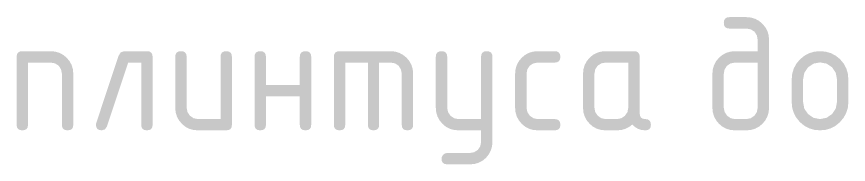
# Model space of a CAD drawing. Header units: millimetres. Extents: x 0 to 1189, y 0 to 841.
# Drawn here: x 1119.16 to 1141.4, y 767.22 to 771.17 of the extents above; entities that cross this region are included whole.
import ezdxf

# ---------------------------------------------------------------- set-up
doc = ezdxf.new("R2010")
doc.units = ezdxf.units.MM

msp = doc.modelspace()

# ---------------------------------------------------------------- hatches: boundary and pattern name
h = msp.add_hatch(color=7)
h.paths.add_polyline_path([(1139.283296, 770.549787), (1139.283296, 768.733533), (1139.272143, 768.61137), (1139.238717, 768.498715), (1139.18307, 768.395569), (1139.105254, 768.301931), (1139.011676, 768.224804), (1138.908952, 768.170673), (1138.797443, 768.138763), (1138.677511, 768.128298), (1138.37324, 768.128298), (1138.250827, 768.138763), (1138.138491, 768.170673), (1138.036594, 768.224804), (1137.945497, 768.301931), (1137.867681, 768.395569), (1137.812034, 768.498715), (1137.778608, 768.61137), (1137.767454, 768.733533), (1137.767454, 769.639731), (1137.778608, 769.761894), (1137.812034, 769.874548), (1137.867681, 769.977694), (1137.945497, 770.071332), (1138.038454, 770.146599), (1138.140145, 770.200937), (1138.251447, 770.23388), (1138.37324, 770.244965), (1138.978474, 770.244965), (1138.978474, 770.549787), (1138.956701, 770.667334), (1138.893587, 770.765863), (1138.795264, 770.828495), (1138.677511, 770.850199), (1138.220553, 770.850199), (1138.156225, 770.859716), (1138.109828, 770.888302), (1138.081725, 770.936008), (1138.072276, 771.002886), (1138.081725, 771.069445), (1138.109828, 771.116988), (1138.156225, 771.145513), (1138.220553, 771.155021), (1138.677511, 771.155021), (1138.799924, 771.143954), (1138.91226, 771.110717), (1139.014157, 771.05526), (1139.105254, 770.97753), (1139.18307, 770.886123), (1139.238717, 770.784122), (1139.272143, 770.67189)])
h.paths.add_polyline_path([(1138.978474, 768.733533), (1138.978474, 769.940143), (1138.37324, 769.940143), (1138.255487, 769.91837), (1138.157164, 769.855256), (1138.094049, 769.757002), (1138.072276, 769.639731), (1138.072276, 768.733533), (1138.094601, 768.617915), (1138.161573, 768.518008), (1138.259345, 768.451035), (1138.37324, 768.428711), (1138.677511, 768.428711), (1138.793059, 768.451035), (1138.889177, 768.518008), (1138.95615, 768.616262)])
h = msp.add_hatch(color=7)
h.dxf.hatch_style = 2
h.paths.add_polyline_path([(1119.15507, 768.276575), (1119.15507, 770.096688), (1119.164587, 770.161017), (1119.193173, 770.207413), (1119.240879, 770.235517), (1119.307757, 770.244965), (1120.065127, 770.244965), (1120.185059, 770.23388), (1120.296568, 770.200937), (1120.399292, 770.146599), (1120.49287, 770.071332), (1120.570686, 769.977694), (1120.626333, 769.874548), (1120.659759, 769.761894), (1120.670912, 769.639731), (1120.670912, 768.276575), (1120.661395, 768.210386), (1120.63281, 768.164196), (1120.585104, 768.137126), (1120.518226, 768.128298), (1120.451666, 768.137126), (1120.404124, 768.164196), (1120.375599, 768.210386), (1120.36609, 768.276575), (1120.36609, 769.639731), (1120.344317, 769.757002), (1120.281203, 769.855256), (1120.18288, 769.920024), (1120.065127, 769.940143), (1119.459892, 769.940143), (1119.459892, 768.276575), (1119.450384, 768.210386), (1119.421858, 768.164196), (1119.374316, 768.137126), (1119.307757, 768.128298), (1119.240879, 768.137126), (1119.193173, 768.164196), (1119.164587, 768.210386)])
h = msp.add_hatch(color=7)
h.dxf.hatch_style = 2
h.paths.add_polyline_path([(1122.034526, 770.244965), (1122.63976, 770.244965), (1122.706638, 770.235517), (1122.754344, 770.207413), (1122.78293, 770.161017), (1122.792447, 770.096688), (1122.792447, 768.276575), (1122.78293, 768.210386), (1122.754344, 768.164196), (1122.706638, 768.137126), (1122.63976, 768.128298), (1122.573201, 768.137126), (1122.525658, 768.164196), (1122.497133, 768.210386), (1122.487625, 768.276575), (1122.487625, 769.940143), (1122.140359, 769.940143), (1121.568749, 768.229722), (1121.518037, 768.153585), (1121.429291, 768.128298), (1121.362413, 768.137807), (1121.314707, 768.166332), (1121.286122, 768.213874), (1121.276605, 768.280434), (1121.285424, 768.327287), (1121.88239, 770.122044), (1121.942335, 770.215337)])
h = msp.add_hatch(color=7)
h.dxf.hatch_style = 2
h.paths.add_polyline_path([(1124.913981, 770.096688), (1124.913981, 768.276575), (1124.904464, 768.210386), (1124.875878, 768.164196), (1124.828172, 768.137126), (1124.761294, 768.128298), (1124.003925, 768.128298), (1123.881512, 768.138763), (1123.769176, 768.170673), (1123.667278, 768.224804), (1123.576182, 768.301931), (1123.498365, 768.394949), (1123.442719, 768.497061), (1123.409293, 768.609509), (1123.398139, 768.733533), (1123.398139, 770.096688), (1123.407656, 770.161017), (1123.436242, 770.207413), (1123.483948, 770.235517), (1123.550826, 770.244965), (1123.617385, 770.235517), (1123.664927, 770.207413), (1123.693453, 770.161017), (1123.702961, 770.096688), (1123.702961, 768.733533), (1123.725285, 768.617915), (1123.792258, 768.518008), (1123.89003, 768.451035), (1124.003925, 768.428711), (1124.609159, 768.428711), (1124.609159, 770.096688), (1124.618667, 770.161017), (1124.647193, 770.207413), (1124.694735, 770.235517), (1124.761294, 770.244965), (1124.828172, 770.235517), (1124.875878, 770.207413), (1124.904464, 770.161017)])
h = msp.add_hatch(color=7)
h.dxf.hatch_style = 2
h.paths.add_polyline_path([(1125.824495, 769.034496), (1125.824495, 768.276575), (1125.814987, 768.210386), (1125.786462, 768.164196), (1125.738919, 768.137126), (1125.67236, 768.128298), (1125.605482, 768.137126), (1125.557776, 768.164196), (1125.52919, 768.210386), (1125.519673, 768.276575), (1125.519673, 770.096688), (1125.52919, 770.161017), (1125.557776, 770.207413), (1125.605482, 770.235517), (1125.67236, 770.244965), (1125.738919, 770.235517), (1125.786462, 770.207413), (1125.814987, 770.161017), (1125.824495, 770.096688), (1125.824495, 769.338767), (1126.730693, 769.338767), (1126.730693, 770.096688), (1126.740202, 770.161017), (1126.768727, 770.207413), (1126.81627, 770.235517), (1126.882829, 770.244965), (1126.949707, 770.235517), (1126.997413, 770.207413), (1127.025998, 770.161017), (1127.035515, 770.096688), (1127.035515, 768.276575), (1127.025998, 768.210386), (1126.997413, 768.164196), (1126.949707, 768.137126), (1126.882829, 768.128298), (1126.81627, 768.137126), (1126.768727, 768.164196), (1126.740202, 768.210386), (1126.730693, 768.276575), (1126.730693, 769.034496)])
h = msp.add_hatch(color=7)
h.dxf.hatch_style = 2
h.paths.add_polyline_path([(1127.793894, 770.244965), (1129.15705, 770.244965), (1129.278524, 770.23388), (1129.389663, 770.200937), (1129.491293, 770.146599), (1129.584242, 770.071332), (1129.662058, 769.977694), (1129.717705, 769.874548), (1129.751131, 769.761894), (1129.762284, 769.639731), (1129.762284, 768.276575), (1129.752767, 768.210386), (1129.724181, 768.164196), (1129.676475, 768.137126), (1129.609598, 768.128298), (1129.543038, 768.137126), (1129.495496, 768.164196), (1129.466971, 768.210386), (1129.457462, 768.276575), (1129.457462, 769.639731), (1129.435689, 769.757002), (1129.372575, 769.855256), (1129.274321, 769.920024), (1129.15705, 769.940143), (1128.852228, 769.940143), (1128.852228, 768.276575), (1128.842711, 768.210386), (1128.814125, 768.164196), (1128.766419, 768.137126), (1128.699541, 768.128298), (1128.635445, 768.137126), (1128.589022, 768.164196), (1128.56079, 768.210386), (1128.551264, 768.276575), (1128.551264, 769.940143), (1127.94603, 769.940143), (1127.94603, 768.276575), (1127.936521, 768.210386), (1127.907996, 768.164196), (1127.860454, 768.137126), (1127.793894, 768.128298), (1127.727016, 768.137126), (1127.679311, 768.164196), (1127.650725, 768.210386), (1127.641208, 768.276575), (1127.641208, 770.096688), (1127.650725, 770.161017), (1127.679311, 770.207413), (1127.727016, 770.235517)])
h = msp.add_hatch(color=7)
h.dxf.hatch_style = 2
h.paths.add_polyline_path([(1131.579413, 767.819067), (1131.579413, 768.128298), (1130.974178, 768.128298), (1130.851765, 768.138763), (1130.739429, 768.170673), (1130.637532, 768.224804), (1130.546435, 768.301931), (1130.468619, 768.395569), (1130.412972, 768.498715), (1130.379546, 768.61137), (1130.368393, 768.733533), (1130.368393, 770.096688), (1130.37791, 770.161017), (1130.406495, 770.207413), (1130.454201, 770.235517), (1130.521079, 770.244965), (1130.587638, 770.235517), (1130.635181, 770.207413), (1130.663706, 770.161017), (1130.673215, 770.096688), (1130.673215, 768.733533), (1130.695539, 768.617915), (1130.762512, 768.518008), (1130.860283, 768.451035), (1130.974178, 768.428711), (1131.579413, 768.428711), (1131.579413, 770.096688), (1131.588921, 770.161017), (1131.617446, 770.207413), (1131.664989, 770.235517), (1131.731548, 770.244965), (1131.798426, 770.235517), (1131.846132, 770.207413), (1131.874718, 770.161017), (1131.884235, 770.096688), (1131.884235, 767.823476), (1131.87315, 767.701313), (1131.840206, 767.588659), (1131.785869, 767.485512), (1131.710602, 767.391875), (1131.619195, 767.316375), (1131.517194, 767.262064), (1131.404962, 767.229249), (1131.282859, 767.218242), (1130.673215, 767.218242), (1130.606655, 767.22775), (1130.559113, 767.256276), (1130.530588, 767.303818), (1130.521079, 767.370377), (1130.531621, 767.424948), (1130.567381, 767.476211), (1130.615544, 767.510799), (1130.673215, 767.523064), (1131.278449, 767.523064), (1131.396202, 767.543114), (1131.494525, 767.6074), (1131.55764, 767.702278)])
h = msp.add_hatch(color=7)
h.dxf.hatch_style = 2
h.paths.add_polyline_path([(1132.794749, 769.639731), (1132.794749, 768.733533), (1132.817073, 768.617915), (1132.884046, 768.518008), (1132.981818, 768.451035), (1133.095713, 768.428711), (1133.54826, 768.428711), (1133.615138, 768.419202), (1133.662844, 768.390677), (1133.69143, 768.343134), (1133.700947, 768.276575), (1133.69143, 768.210386), (1133.662844, 768.164196), (1133.615138, 768.137126), (1133.54826, 768.128298), (1133.095713, 768.128298), (1132.9733, 768.138763), (1132.860964, 768.170673), (1132.759066, 768.224804), (1132.66797, 768.301931), (1132.590153, 768.394949), (1132.534507, 768.497061), (1132.50108, 768.609509), (1132.489927, 768.733533), (1132.489927, 769.639731), (1132.50108, 769.761894), (1132.534507, 769.874548), (1132.590153, 769.977694), (1132.66797, 770.071332), (1132.759066, 770.146599), (1132.860964, 770.200937), (1132.9733, 770.23388), (1133.095713, 770.244965), (1133.54826, 770.244965), (1133.615138, 770.235457), (1133.662844, 770.206931), (1133.69143, 770.159389), (1133.700947, 770.09283), (1133.69143, 770.025952), (1133.662844, 769.978246), (1133.615138, 769.94966), (1133.54826, 769.940143), (1133.095713, 769.940143), (1132.977959, 769.91837), (1132.879636, 769.855256), (1132.816522, 769.757002)])
h = msp.add_hatch(color=7)
h.paths.add_polyline_path([(1135.517538, 769.940143), (1134.912304, 769.940143), (1134.794551, 769.91837), (1134.696228, 769.855256), (1134.633114, 769.757002), (1134.611341, 769.639731), (1134.611341, 768.733533), (1134.633665, 768.617915), (1134.700637, 768.518008), (1134.798409, 768.451035), (1134.912304, 768.428711), (1135.216575, 768.428711), (1135.332123, 768.451035), (1135.428242, 768.518008), (1135.495214, 768.616262), (1135.517538, 768.733533)])
h.paths.add_polyline_path([(1136.122773, 768.276575), (1136.113325, 768.210386), (1136.085221, 768.164196), (1136.038824, 768.137126), (1135.974496, 768.128298), (1135.872099, 768.137876), (1135.780399, 768.166883), (1135.698931, 768.215735), (1135.62723, 768.284843), (1135.537563, 768.215735), (1135.439473, 768.166883), (1135.332597, 768.137876), (1135.216575, 768.128298), (1134.912304, 768.128298), (1134.789891, 768.138763), (1134.677555, 768.170673), (1134.575658, 768.224804), (1134.484561, 768.301931), (1134.406745, 768.394949), (1134.351098, 768.497061), (1134.317672, 768.609509), (1134.306518, 768.733533), (1134.306518, 769.639731), (1134.317672, 769.761894), (1134.351098, 769.874548), (1134.406745, 769.977694), (1134.484561, 770.071332), (1134.575658, 770.146599), (1134.677555, 770.200937), (1134.789891, 770.23388), (1134.912304, 770.244965), (1135.669674, 770.244965), (1135.736552, 770.235517), (1135.784258, 770.207413), (1135.812843, 770.161017), (1135.82236, 770.096688), (1135.82236, 768.581397), (1135.831869, 768.514519), (1135.860394, 768.466813), (1135.907937, 768.438228), (1135.974496, 768.428711), (1136.038824, 768.419202), (1136.085221, 768.390677), (1136.113325, 768.343134)])
h = msp.add_hatch(color=7)
h.paths.add_polyline_path([(1139.888989, 768.88181), (1139.888989, 769.487044), (1139.902588, 769.63955), (1139.943628, 769.779808), (1140.01247, 769.908181), (1140.109475, 770.02503), (1140.226005, 770.121717), (1140.354214, 770.190395), (1140.494413, 770.231374), (1140.64691, 770.244965), (1140.799407, 770.231434), (1140.939605, 770.190877), (1141.067814, 770.123345), (1141.184345, 770.028889), (1141.28135, 769.912289), (1141.350192, 769.783598), (1141.391231, 769.642091), (1141.404831, 769.487044), (1141.404831, 768.88181), (1141.390551, 768.731853), (1141.348056, 768.592904), (1141.277862, 768.465013), (1141.180486, 768.348233), (1141.065566, 768.251547), (1140.937469, 768.182869), (1140.797486, 768.141889), (1140.64691, 768.128298), (1140.494413, 768.141889), (1140.354214, 768.182869), (1140.226005, 768.251547), (1140.109475, 768.348233), (1140.01247, 768.465013), (1139.943628, 768.592904), (1139.902588, 768.731853)])
h.paths.add_polyline_path([(1141.100009, 768.886219), (1141.100009, 769.491454), (1141.067694, 769.665018), (1140.968819, 769.813363), (1140.821921, 769.912238), (1140.64691, 769.944553), (1140.471899, 769.912238), (1140.325, 769.813363), (1140.226126, 769.665018), (1140.193811, 769.491454), (1140.193811, 768.886219), (1140.226126, 768.709348), (1140.325, 768.56431), (1140.471899, 768.463231), (1140.64691, 768.428711), (1140.821921, 768.463231), (1140.968819, 768.56431), (1141.067694, 768.710795)])

# ---------------------------------------------------------------- texts
at = {"color": 7, "insert": (1138.144689, 771.168596), "char_height": 3.040288, "attachment_point": 1}
msp.add_mtext('{\\fGOSTCommon|b0|i0|c0; }', dxfattribs=at)

doc.saveas('drawing.dxf')
